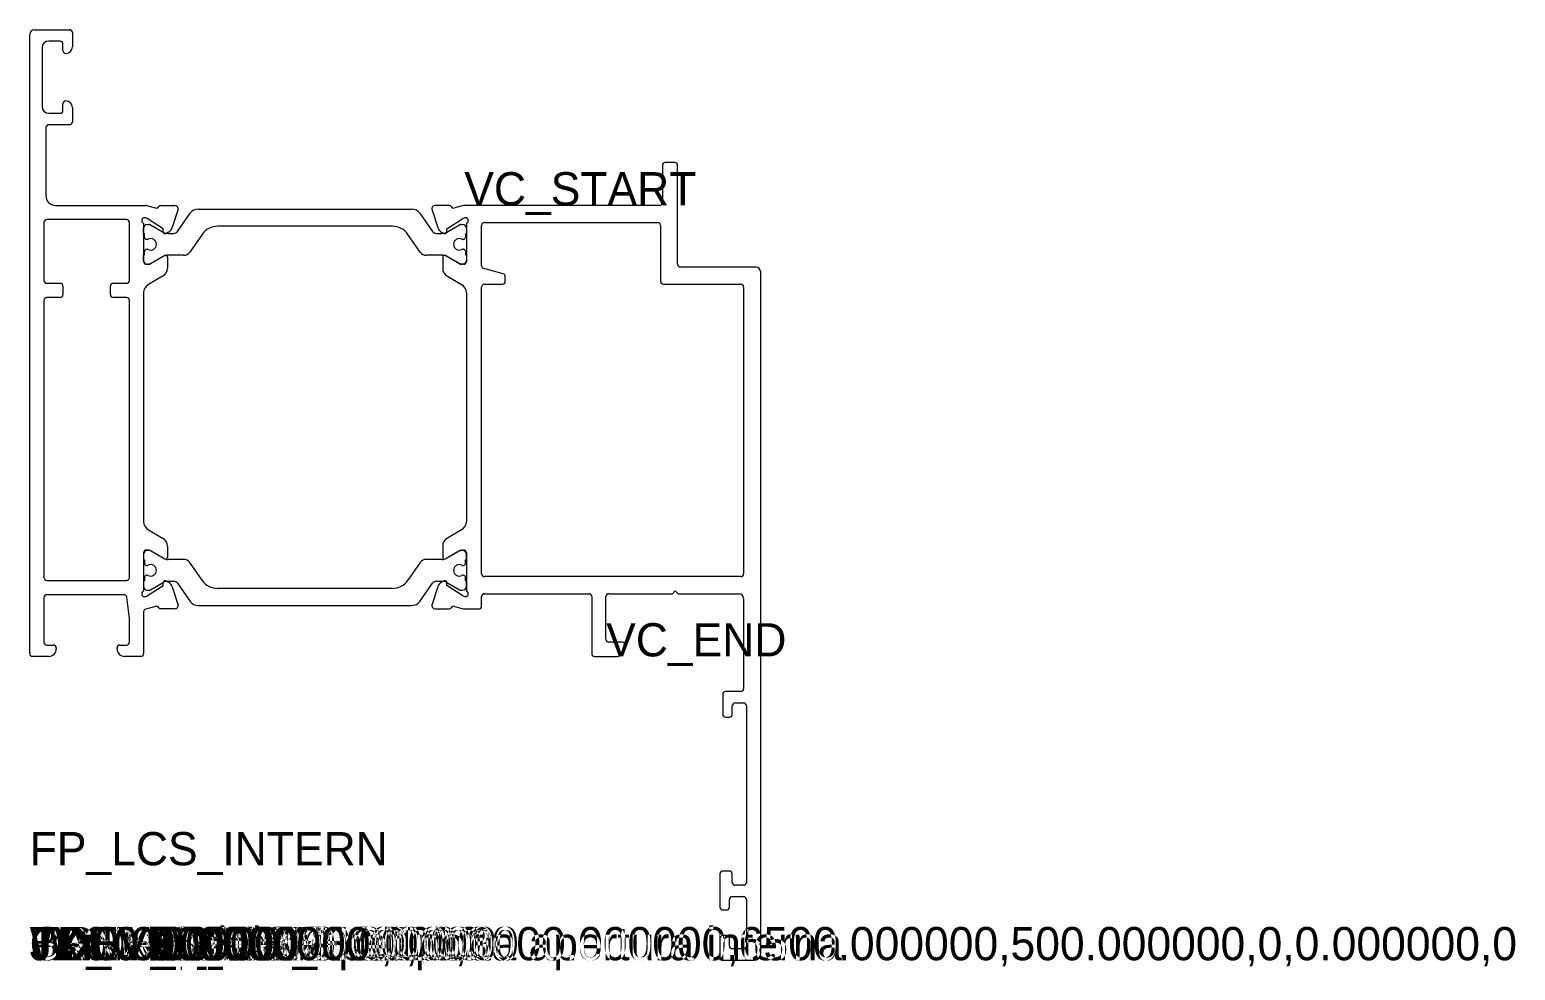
# Model space of a CAD drawing. Header units: metres. Extents: x 70 to 227, y 102 to 201.
import ezdxf

# ---------------------------------------------------------------- set-up
doc = ezdxf.new("R2010")
doc.units = ezdxf.units.M

msp = doc.modelspace()

# ---------------------------------------------------------------- linework, layer by layer
for p, q in [((70.457063, 135.752205), (70.457063, 200.953933)), ((70.957063, 201.453933), (74.657063, 201.453933)), ((74.957063, 201.153933), (74.957063, 199.653933)), ((71.757063, 199.553933), (71.757063, 193.353933)), ((73.657063, 200.253933), (72.457063, 200.253933)), ((73.957063, 199.253933), (73.957063, 199.953933)), ((72.457063, 192.653933), (73.657063, 192.653933)), ((73.957063, 192.953933), (73.957063, 193.653933)), ((74.957063, 193.253933), (74.957063, 191.753933)), ((72.157063, 191.153933), (72.157063, 183.952205)), ((74.657063, 191.453933), (72.457063, 191.453933)), ((137.10732, 187.152205), (137.10732, 183.252205)), ((138.40732, 187.452205), (137.40732, 187.452205)), ((138.70732, 176.752205), (138.70732, 187.152205)), ((73.157063, 182.952205), (82.679635, 182.952205)), ((82.495602, 181.652205), (82.45732, 181.652205)), ((82.756099, 182.942296), (82.679635, 182.952205)), ((82.756099, 182.942296), (83.718302, 182.688674)), ((84.52521, 180.474729), (82.817113, 181.558792)), ((84.244032, 182.92772), (85.795126, 182.92772)), ((86.081396, 182.537999), (85.479431, 180.61733)), ((86.03091, 180.215416), (87.368561, 182.125781)), ((88.187714, 182.552205), (110.726795, 182.552205)), ((111.545947, 182.125781), (112.883599, 180.215416)), ((112.833245, 182.537999), (113.435209, 180.61733)), ((114.670608, 182.92772), (113.119514, 182.92772)), ((114.38943, 180.474729), (116.097527, 181.558792)), ((116.158541, 182.942296), (115.196338, 182.688674)), ((116.235005, 182.952205), (116.158541, 182.942296)), ((136.80732, 182.952205), (116.235005, 182.952205)), ((116.419039, 181.652205), (116.45732, 181.652205)), ((71.957063, 181.152205), (71.957063, 175.052205)), ((80.656572, 181.452205), (72.257063, 181.452205)), ((80.956572, 175.052205), (80.956572, 181.152205)), ((82.457188, 179.952205), (82.457188, 180.552205)), ((82.45732, 181.086519), (82.45732, 177.052205)), ((82.857188, 180.952205), (83.037573, 180.952205)), ((83.187573, 180.912012), (84.531355, 180.136179)), ((84.513113, 180.186307), (84.52521, 180.474729)), ((85.086662, 180.147612), (84.805591, 180.000682)), ((85.031355, 180.002205), (85.621334, 180.002205)), ((108.65882, 180.752205), (90.255689, 180.752205)), ((113.293175, 180.002205), (113.883153, 180.002205)), ((113.827979, 180.147612), (114.109049, 180.000682)), ((114.383153, 180.136179), (115.726936, 180.912012)), ((114.401527, 180.186307), (114.38943, 180.474729)), ((115.876936, 180.952205), (116.05732, 180.952205)), ((116.45732, 181.086519), (116.45732, 177.052205)), ((116.45732, 180.552205), (116.45732, 179.952205)), ((118.05732, 176.579071), (118.05732, 180.852205)), ((118.35732, 181.152205), (136.60732, 181.152205)), ((136.90732, 180.852205), (136.90732, 174.952205)), ((82.557188, 179.952205), (82.457188, 179.952205)), ((82.557188, 179.577205), (82.557188, 179.952205)), ((82.880271, 179.377205), (82.757188, 179.377205)), ((82.880271, 179.377205), (82.945654, 179.392205)), ((88.617384, 179.899358), (87.317789, 178.043343)), ((111.596719, 178.043343), (110.297124, 179.899358)), ((115.968854, 179.392205), (116.034238, 179.377205)), ((116.15732, 179.377205), (116.034238, 179.377205)), ((116.45732, 179.952205), (116.35732, 179.952205)), ((116.35732, 179.952205), (116.35732, 179.577205)), ((82.457188, 177.152205), (82.457188, 177.752205)), ((82.457188, 177.752205), (82.557188, 177.752205)), ((82.557188, 177.752205), (82.557188, 178.127205)), ((82.757188, 178.327205), (82.880271, 178.327205)), ((82.945654, 178.312205), (82.880271, 178.327205)), ((83.126936, 176.792397), (84.65732, 177.675965)), ((84.531355, 177.56823), (83.187573, 176.792397)), ((84.95732, 177.50276), (84.95732, 176.348059)), ((86.662468, 177.702205), (85.031355, 177.702205)), ((113.883153, 177.702205), (112.25204, 177.702205)), ((113.95732, 177.50276), (113.95732, 176.348059)), ((115.787705, 176.792397), (114.25732, 177.675965)), ((115.726936, 176.792397), (114.383153, 177.56823)), ((116.034238, 178.327205), (115.968854, 178.312205)), ((116.034238, 178.327205), (116.15732, 178.327205)), ((116.35732, 178.127205), (116.35732, 177.752205)), ((116.35732, 177.752205), (116.45732, 177.752205)), ((116.45732, 177.752205), (116.45732, 177.152205)), ((82.75732, 176.752205), (82.976936, 176.752205)), ((83.037573, 176.752205), (82.857188, 176.752205)), ((84.45732, 175.482034), (82.95732, 174.616009)), ((114.45732, 175.482034), (115.95732, 174.616009)), ((116.05732, 176.752205), (115.876936, 176.752205)), ((116.15732, 176.752205), (115.937705, 176.752205)), ((120.334966, 175.738579), (118.279675, 176.289293)), ((120.55732, 174.952205), (120.55732, 175.448801)), ((146.95732, 176.452205), (139.00732, 176.452205)), ((147.45732, 104.152205), (147.45732, 175.952205)), ((72.257063, 174.752205), (73.657063, 174.752205)), ((73.957063, 174.452205), (73.957063, 173.552205)), ((78.956572, 173.552205), (78.956572, 174.452205)), ((79.256572, 174.752205), (80.656572, 174.752205)), ((82.45732, 173.749983), (82.45732, 149.654426)), ((116.45732, 173.749983), (116.45732, 149.654426)), ((118.05732, 144.152205), (118.05732, 174.352205)), ((118.35732, 174.652205), (120.25732, 174.652205)), ((137.20732, 174.652205), (145.35732, 174.652205)), ((145.65732, 174.352205), (145.65732, 144.152205)), ((71.957063, 172.952205), (71.957063, 143.752205)), ((73.657063, 173.252205), (72.257063, 173.252205)), ((80.656572, 173.252205), (79.256572, 173.252205)), ((80.956572, 143.752205), (80.956572, 172.952205)), ((82.95732, 148.788401), (84.45732, 147.922375)), ((115.95732, 148.788401), (114.45732, 147.922375)), ((82.457188, 146.217234), (82.457188, 145.617234)), ((82.457188, 145.617234), (82.557188, 145.617234)), ((82.45732, 146.352205), (82.45732, 142.31789)), ((82.557188, 145.617234), (82.557188, 145.242234)), ((82.976936, 146.652205), (82.75732, 146.652205)), ((83.037573, 146.617234), (82.857188, 146.617234)), ((84.65732, 145.728444), (83.126936, 146.612012)), ((84.531355, 145.801208), (83.187573, 146.577041)), ((84.95732, 147.05635), (84.95732, 145.901649)), ((86.662468, 145.667234), (85.031355, 145.667234)), ((113.883153, 145.667234), (112.25204, 145.667234)), ((113.95732, 147.05635), (113.95732, 145.901649)), ((114.25732, 145.728444), (115.787705, 146.612012)), ((115.726936, 146.577041), (114.383153, 145.801208)), ((116.05732, 146.617234), (115.876936, 146.617234)), ((115.937705, 146.652205), (116.15732, 146.652205)), ((116.35732, 145.242234), (116.35732, 145.617234)), ((116.35732, 145.617234), (116.45732, 145.617234)), ((116.45732, 146.352205), (116.45732, 142.31789)), ((116.45732, 145.617234), (116.45732, 146.217234)), ((82.757188, 145.042234), (82.880271, 145.042234)), ((82.880271, 143.992234), (82.757188, 143.992234)), ((82.880271, 145.042234), (82.945654, 145.057234)), ((82.945654, 143.977234), (82.880271, 143.992234)), ((88.617384, 143.470081), (87.317789, 145.326095)), ((111.596719, 145.326095), (110.297124, 143.470081)), ((115.968854, 145.057234), (116.034238, 145.042234)), ((116.034238, 143.992234), (115.968854, 143.977234)), ((116.034238, 145.042234), (116.15732, 145.042234)), ((116.15732, 143.992234), (116.034238, 143.992234)), ((72.257063, 143.452205), (80.656572, 143.452205)), ((82.557188, 143.417234), (82.457188, 143.417234)), ((82.457188, 143.417234), (82.457188, 142.817234)), ((82.557188, 143.792234), (82.557188, 143.417234)), ((82.817113, 141.845618), (84.52521, 142.929681)), ((82.857188, 142.417234), (83.037573, 142.417234)), ((83.187573, 142.457426), (84.531355, 143.233259)), ((84.52521, 142.929681), (84.513113, 143.218102)), ((84.805591, 143.403727), (85.086662, 143.256798)), ((85.031355, 143.367234), (85.621334, 143.367234)), ((85.479431, 142.787079), (86.081396, 140.86641)), ((86.03091, 143.154022), (87.368561, 141.243657)), ((108.65882, 142.617234), (90.255689, 142.617234)), ((111.545947, 141.243657), (112.883599, 143.154022)), ((113.435209, 142.787079), (112.833245, 140.86641)), ((113.293175, 143.367234), (113.883153, 143.367234)), ((114.109049, 143.403727), (113.827979, 143.256798)), ((114.383153, 143.233259), (115.726936, 142.457426)), ((114.38943, 142.929681), (114.401527, 143.218102)), ((116.097527, 141.845618), (114.38943, 142.929681)), ((115.876936, 142.417234), (116.05732, 142.417234)), ((116.35732, 143.417234), (116.35732, 143.792234)), ((116.45732, 143.417234), (116.35732, 143.417234)), ((116.45732, 142.817234), (116.45732, 143.417234)), ((145.35732, 143.852205), (118.35732, 143.852205)), ((71.957063, 141.652205), (71.957063, 136.952205)), ((80.395419, 141.952205), (72.257063, 141.952205)), ((80.961572, 139.452205), (80.693282, 141.687948)), ((82.45732, 141.752205), (82.495602, 141.752205)), ((116.45732, 141.752205), (116.419039, 141.752205)), ((118.05732, 140.752205), (118.05732, 141.753315)), ((118.35732, 142.053315), (129.35732, 142.053315)), ((129.65732, 141.753315), (129.65732, 135.752205)), ((131.15732, 137.252205), (131.15732, 141.753315)), ((131.45732, 142.053315), (138.15732, 142.053315)), ((138.15732, 142.053315), (138.45732, 142.353315)), ((138.45732, 142.353315), (138.75732, 142.053315)), ((138.75732, 142.053315), (145.15732, 142.053315)), ((145.65732, 141.553315), (145.65732, 132.052205)), ((80.961572, 136.952205), (80.961572, 139.452205)), ((82.45732, 140.152205), (82.457079, 135.752188)), ((83.718302, 140.715735), (82.680856, 140.44228)), ((85.795126, 140.47669), (84.244032, 140.47669)), ((88.187714, 140.817234), (110.726795, 140.817234)), ((113.119514, 140.47669), (114.670608, 140.47669)), ((115.196338, 140.715735), (116.158541, 140.462113)), ((116.158541, 140.462113), (116.235005, 140.452205)), ((116.235005, 140.452205), (117.75732, 140.452205)), ((72.257063, 136.652205), (72.957063, 136.652205)), ((73.257063, 136.352205), (73.257063, 136.252205)), ((79.657063, 136.252205), (79.657063, 136.352205)), ((79.957063, 136.652205), (80.661572, 136.652205)), ((132.85732, 136.952205), (131.45732, 136.952205)), ((132.666573, 135.602205), (133.117128, 136.382589)), ((133.15732, 136.532589), (133.15732, 136.652205)), ((72.457063, 135.452205), (70.757063, 135.452205)), ((82.157079, 135.452205), (80.457063, 135.452205)), ((129.95732, 135.452205), (132.406765, 135.452205)), ((143.45732, 131.452205), (143.45732, 129.352205)), ((145.35732, 131.752205), (143.75732, 131.752205)), ((144.45732, 129.352205), (144.45732, 130.252205)), ((144.75732, 130.552205), (145.65732, 130.552205)), ((145.95732, 130.252205), (145.95732, 111.652205)), ((143.75732, 129.052205), (144.15732, 129.052205)), ((144.15732, 112.852205), (143.45732, 112.852205)), ((143.15732, 112.552205), (143.15732, 109.052205)), ((144.45732, 111.652205), (144.45732, 112.552205)), ((145.65732, 111.352205), (144.75732, 111.352205)), ((144.15732, 109.052205), (144.15732, 109.852205)), ((144.45732, 110.152205), (145.65732, 110.152205)), ((145.95732, 109.852205), (145.95732, 104.952205)), ((143.45732, 108.752205), (143.85732, 108.752205)), ((143.15732, 105.752205), (143.15732, 103.752205)), ((143.85732, 106.052205), (143.45732, 106.052205)), ((144.15732, 104.952205), (144.15732, 105.752205)), ((143.45732, 103.452205), (146.75732, 103.452205)), ((145.65732, 104.652205), (144.45732, 104.652205))]:
    msp.add_line(p, q)
for centre, radius, start, end in [((70.957063, 200.953933), 0.5, 90, 180), ((74.657063, 201.153933), 0.3, 0, 90), ((72.457063, 199.553933), 0.7, 90, 180), ((73.657063, 199.953933), 0.3, 0, 90), ((74.257063, 199.253933), 0.3, 180, 270), ((74.257063, 199.653933), 0.7, 270, 0), ((72.457063, 193.353933), 0.7, 180, 270), ((73.657063, 192.953933), 0.3, 270, 0), ((74.257063, 193.653933), 0.3, 90, 180), ((74.257063, 193.253933), 0.7, 0, 90), ((72.457063, 191.153933), 0.3, 90, 180), ((74.657063, 191.753933), 0.3, 270, 0), ((137.40732, 187.152205), 0.3, 90, 180), ((138.40732, 187.152205), 0.3, 0, 90), ((73.157063, 183.952205), 1, 180, 270), ((136.80732, 183.252205), 0.3, 270, 0), ((82.55732, 181.369362), 0.3, 109.471221, 250.528779), ((82.495602, 181.052205), 0.6, 57.598279, 90), ((83.808023, 182.974943), 0.3, 252.598279, 330.367342), ((84.24263, 182.727725), 0.2, 90, 150.367342), ((85.795126, 182.62772), 0.3, 342.598279, 90), ((88.187714, 181.552205), 1, 90, 145), ((110.726795, 181.552205), 1, 35, 90), ((113.119514, 182.62772), 0.3, 90, 197.401721), ((114.672011, 182.727725), 0.2, 29.632658, 90), ((115.106617, 182.974943), 0.3, 209.632658, 287.401721), ((116.419039, 181.052205), 0.6, 90, 122.401721), ((116.35732, 181.369362), 0.3, 289.471221, 70.528779), ((72.257063, 181.152205), 0.3, 90, 180), ((80.656572, 181.152205), 0.3, 0, 90), ((82.857188, 180.552205), 0.4, 90, 180), ((83.037573, 180.652205), 0.3, 60, 90), ((84.712937, 180.177926), 0.2, 180, 297.598279), ((85.031355, 181.002205), 1, 240, 270), ((84.716046, 180.856586), 0.8, 297.598279, 342.598279), ((85.621334, 180.502205), 0.5, 270, 325), ((90.255689, 178.752205), 2, 90, 145), ((108.65882, 178.752205), 2, 35, 90), ((113.293175, 180.502205), 0.5, 215, 270), ((114.198594, 180.856586), 0.8, 197.401721, 242.401721), ((113.883153, 181.002205), 1, 270, 300), ((114.201703, 180.177926), 0.2, 242.401721, 0), ((115.876936, 180.652205), 0.3, 90, 120), ((116.05732, 180.552205), 0.4, 0, 90), ((118.35732, 180.852205), 0.3, 90, 180), ((136.60732, 180.852205), 0.3, 0, 90), ((82.757188, 179.577205), 0.2, 180, 270), ((83.207188, 178.852205), 0.6, 0, 115.841933), ((83.207188, 178.852205), 0.6, 244.158067, 0), ((115.70732, 178.852205), 0.6, 64.158067, 180), ((115.70732, 178.852205), 0.6, 180, 295.841933), ((116.15732, 179.577205), 0.2, 270, 0), ((82.857188, 177.152205), 0.4, 180, 270), ((82.75732, 177.052205), 0.3, 180, 270), ((82.757188, 178.127205), 0.2, 90, 180), ((85.031355, 176.702205), 1, 90, 120), ((84.75732, 177.50276), 0.2, 0, 120), ((86.662468, 178.502205), 0.8, 270, 325), ((112.25204, 178.502205), 0.8, 215, 270), ((113.883153, 176.702205), 1, 60, 90), ((114.15732, 177.50276), 0.2, 60, 180), ((116.05732, 177.152205), 0.4, 270, 0), ((116.15732, 178.127205), 0.2, 0, 90), ((116.15732, 177.052205), 0.3, 270, 0), ((82.976936, 177.052205), 0.3, 270, 300), ((83.037573, 177.052205), 0.3, 270, 300), ((83.95732, 176.348059), 1, 300.000001, 0), ((114.95732, 176.348059), 1, 180, 240), ((115.876936, 177.052205), 0.3, 240, 270), ((115.937705, 177.052205), 0.3, 240, 270), ((118.35732, 176.579071), 0.3, 180, 255), ((120.25732, 175.448801), 0.3, 0, 75), ((139.00732, 176.752205), 0.3, 180, 270), ((146.95732, 175.952205), 0.5, 0, 90), ((72.257063, 175.052205), 0.3, 180, 270), ((73.657063, 174.452205), 0.3, 0, 90), ((79.256572, 174.452205), 0.3, 90, 180), ((80.656572, 175.052205), 0.3, 270, 0), ((83.45732, 173.749983), 1, 120.000001, 180), ((115.45732, 173.749983), 1, 0, 60), ((118.35732, 174.352205), 0.3, 90, 180), ((120.25732, 174.952205), 0.3, 270, 0), ((137.20732, 174.952205), 0.3, 180, 270), ((145.35732, 174.352205), 0.3, 0, 90), ((72.257063, 172.952205), 0.3, 90, 180), ((73.657063, 173.552205), 0.3, 270, 0), ((79.256572, 173.552205), 0.3, 180, 270), ((80.656572, 172.952205), 0.3, 0, 90), ((83.45732, 149.654426), 1, 180, 240.000001), ((115.45732, 149.654426), 1, 300, 0), ((83.95732, 147.05635), 1, 0, 60.000001), ((114.95732, 147.05635), 1, 120, 180), ((82.857188, 146.217234), 0.4, 90, 180), ((82.75732, 146.352205), 0.3, 90, 180), ((82.976936, 146.352205), 0.3, 60, 90), ((83.037573, 146.317234), 0.3, 60, 90), ((85.031355, 146.667234), 1, 240, 270), ((84.75732, 145.901649), 0.2, 240, 0), ((86.662468, 144.867234), 0.8, 35, 90), ((112.25204, 144.867234), 0.8, 90, 145), ((113.883153, 146.667234), 1, 270, 300), ((114.15732, 145.901649), 0.2, 180, 300), ((115.876936, 146.317234), 0.3, 90, 120), ((115.937705, 146.352205), 0.3, 90, 120), ((116.05732, 146.217234), 0.4, 0, 90), ((116.15732, 146.352205), 0.3, 0, 90), ((82.757188, 145.242234), 0.2, 180, 270), ((82.757188, 143.792234), 0.2, 90, 180), ((83.207188, 144.517234), 0.6, 0, 115.841933), ((83.207188, 144.517234), 0.6, 244.158067, 0), ((115.70732, 144.517234), 0.6, 64.158067, 180), ((115.70732, 144.517234), 0.6, 180, 295.841933), ((116.15732, 145.242234), 0.2, 270, 0), ((116.15732, 143.792234), 0.2, 0, 90), ((118.35732, 144.152205), 0.3, 180, 270), ((145.35732, 144.152205), 0.3, 270, 0), ((72.257063, 143.752205), 0.3, 180, 270), ((80.656572, 143.752205), 0.3, 270, 0), ((82.857188, 142.817234), 0.4, 180, 270), ((83.037573, 142.717234), 0.3, 270, 300), ((84.712937, 143.226483), 0.2, 62.401721, 180), ((85.031355, 142.367234), 1, 90, 120), ((84.716046, 142.547824), 0.8, 17.401721, 62.401721), ((85.621334, 142.867234), 0.5, 35, 90), ((90.255689, 144.617234), 2, 215, 270), ((108.65882, 144.617234), 2, 270, 325), ((113.293175, 142.867234), 0.5, 90, 145), ((114.198594, 142.547824), 0.8, 117.598279, 162.598279), ((113.883153, 142.367234), 1, 60, 90), ((114.201703, 143.226483), 0.2, 0, 117.598279), ((115.876936, 142.717234), 0.3, 240, 270), ((116.05732, 142.817234), 0.4, 270, 0), ((72.257063, 141.652205), 0.3, 90, 180), ((80.395419, 141.652205), 0.3, 6.842773, 90), ((82.55732, 142.035047), 0.3, 109.471221, 250.528779), ((82.495602, 142.352205), 0.6, 270, 302.401721), ((85.795126, 140.77669), 0.3, 270, 17.401721), ((88.187714, 141.817234), 1, 215, 270), ((110.726795, 141.817234), 1, 270, 325), ((113.119514, 140.77669), 0.3, 162.598279, 270), ((116.419039, 142.352205), 0.6, 237.598279, 270), ((116.35732, 142.035047), 0.3, 289.471221, 70.528779), ((118.35732, 141.753315), 0.3, 90, 180), ((129.35732, 141.753315), 0.3, 0, 90), ((131.45732, 141.753315), 0.3, 90, 180), ((145.15732, 141.553315), 0.5, 0, 90), ((82.75732, 140.152188), 0.3, 104.766462, 180), ((83.808023, 140.429466), 0.3, 29.632658, 107.401721), ((84.24263, 140.676685), 0.2, 209.632658, 270), ((114.672011, 140.676685), 0.2, 270, 330.367342), ((115.106617, 140.429466), 0.3, 72.598279, 150.367342), ((117.75732, 140.752205), 0.3, 270, 0), ((72.257063, 136.952205), 0.3, 180, 270), ((72.457063, 136.252205), 0.8, 270, 0), ((72.957063, 136.352205), 0.3, 0, 90), ((79.957063, 136.352205), 0.3, 90, 180), ((80.457063, 136.252205), 0.8, 180, 270), ((80.661572, 136.952205), 0.3, 270, 0), ((131.45732, 137.252205), 0.3, 180, 270), ((132.85732, 136.652205), 0.3, 0, 90), ((132.85732, 136.532589), 0.3, 330, 0), ((70.757063, 135.752205), 0.3, 180, 270), ((82.157079, 135.752205), 0.3, 270, 0), ((129.95732, 135.752205), 0.3, 180, 270), ((132.406765, 135.752205), 0.3, 270, 330), ((143.75732, 131.452205), 0.3, 90, 180), ((145.35732, 132.052205), 0.3, 270, 0), ((144.75732, 130.252205), 0.3, 90, 180), ((145.65732, 130.252205), 0.3, 0, 90), ((143.75732, 129.352205), 0.3, 180, 270), ((144.15732, 129.352205), 0.3, 270, 0), ((143.45732, 112.552205), 0.3, 90, 180), ((144.15732, 112.552205), 0.3, 0, 90), ((144.75732, 111.652205), 0.3, 180, 270), ((145.65732, 111.652205), 0.3, 270, 0), ((144.45732, 109.852205), 0.3, 90, 180), ((145.65732, 109.852205), 0.3, 0, 90), ((143.45732, 109.052205), 0.3, 180, 270), ((143.85732, 109.052205), 0.3, 270, 0), ((143.45732, 105.752205), 0.3, 90, 180), ((143.85732, 105.752205), 0.3, 0, 90), ((144.45732, 104.952205), 0.3, 180, 270), ((145.65732, 104.952205), 0.3, 270, 0), ((143.45732, 103.752205), 0.3, 180, 270), ((146.75732, 104.152205), 0.7, 270, 0)]:
    msp.add_arc(centre, radius, start, end)

# ---------------------------------------------------------------- texts
for tag, p in [('VC_START', (116.235005, 182.952205)), ('VC_END', (131.182043, 135.452205)), ('FP_LCS_INTERN', (70.457063, 113.452205)), ('WY:0.000000', (70.457063, 103.452205)), ('WX:0.000000', (70.457063, 103.452205)), ('WY:0.000000', (70.457063, 103.452205)), ('JY:0.000000', (70.457063, 103.452205)), ('JX:0.000000', (70.457063, 103.452205)), ('JY:0.000000', (70.457063, 103.452205)), ('TDEV:0.000000', (70.457063, 103.452205)), ('TDEV2:0.000000', (70.457063, 103.452205)), ('TDEV3:0.000000', (70.457063, 103.452205)), ('TDEV4:0.000000', (70.457063, 103.452205)), ('TDEV5:0.000000', (70.457063, 103.452205)), ('OPTI:500.000000,1,0,3000.000000,6500.000000,500.000000,0,0.000000,0', (70.457063, 103.452205)), ('GLASS_MIN:0.000000', (70.457063, 103.452205)), ('GLASS_MAX:0.000000', (70.457063, 103.452205)), ('DESC:Telaio Z per porta apertura interna', (70.457063, 103.452205)), ('DENS:1.880000', (70.457063, 103.452205)), ('FRONT_VIEW', (70.457063, 103.452205)), ('BL01:6800.000000,,1', (70.457063, 103.452205)), ('PANE_WIDTH:0.000000', (70.457063, 103.452205)), ('FP_LCS_ORIG', (70.457063, 103.452205)), ('FP_LCS_HOT', (80.457063, 103.452205))]:
    msp.add_attdef(tag, p, '', height=3.5)

doc.saveas('drawing.dxf')
